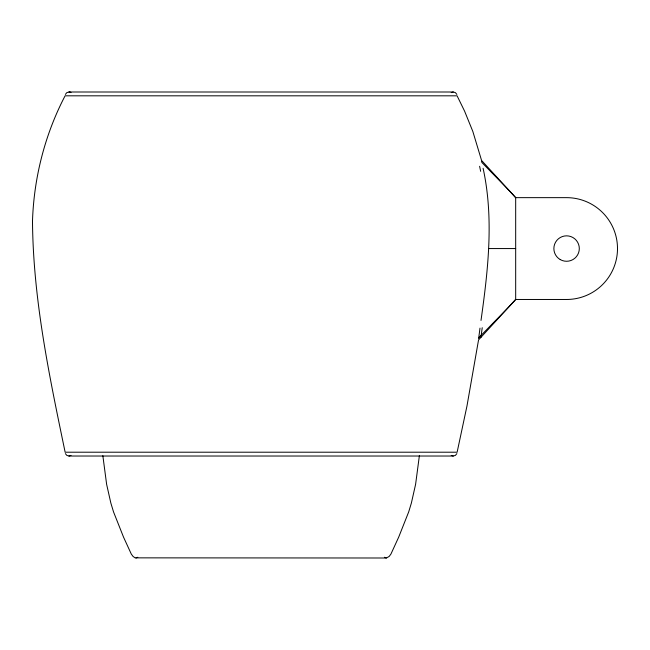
<?xml version="1.0" encoding="UTF-8"?>
<svg xmlns="http://www.w3.org/2000/svg" width="650" height="650" viewBox="0 0 650 650"><rect width="100%" height="100%" fill="white"/><g stroke="black" fill="none" stroke-linecap="round" stroke-linejoin="round"><path stroke-width="0.97" d="M481.008 320.426C488.061 270.173 494.065 218.441 483.096 168.269M478.644 338.528L480.001 328.12M419.38 455.699L415.602 484.315L411.377 503.051L408.696 511.899L398.702 537.111L390.942 554.036L389.188 556.416L386.425 558.001L135.102 557.854L133.031 556.416L131.284 554.036L123.524 537.111L113.531 511.899L110.849 503.051L106.624 484.315L102.846 455.699M65.374 94.413L66.836 92.625L68.998 91.999L453.261 91.999L455.398 92.625L456.861 94.413M456.861 453.611L455.398 455.406L453.229 456.024L68.933 456.024L66.836 455.406L65.374 453.611M478.692 337.838L508.625 307.133A101.148 14.479 -46.3 0 0 515.678 299.471L515.678 197.649L481.577 160.452L472.834 131.463L464.571 111.109L457.088 95.818L65.097 95.818C44.939 134.412 33.922 177.507 32.5 220.992C33.061 299.024 49.319 376.098 65.138 452.205L457.129 452.205L466.976 405.982L478.546 339.942L515.678 299.471L566.589 299.471A50.911 50.911 0 0 0 617.5 248.56A50.911 50.911 0 0 0 566.589 197.649L515.678 197.649A101.034 14.463 46.3 0 0 509.218 190.612L481.861 162.459L481.699 161.281M137.8 557.261L135.947 558.001M451.214 92.625L453.261 91.999M71.013 455.406L68.933 456.024M488.776 248.56L515.678 248.56M386.271 558.001L384.418 557.261M68.933 91.999L69.696 92.064M453.261 456.024L451.214 455.406M69.615 92.064L70.338 92.267M70.33 92.267L71.029 92.625M482.227 327.706A137.191 9.092 -83.3 0 1 480.894 337.521M479.611 166.286A83.882 17.777 81.2 0 1 480.642 171.324M560.227 259.577A12.732 12.732 0 0 0 579.312 248.56A12.732 12.732 0 0 0 560.227 237.534A12.732 12.732 0 0 0 560.227 259.577"/></g></svg>
